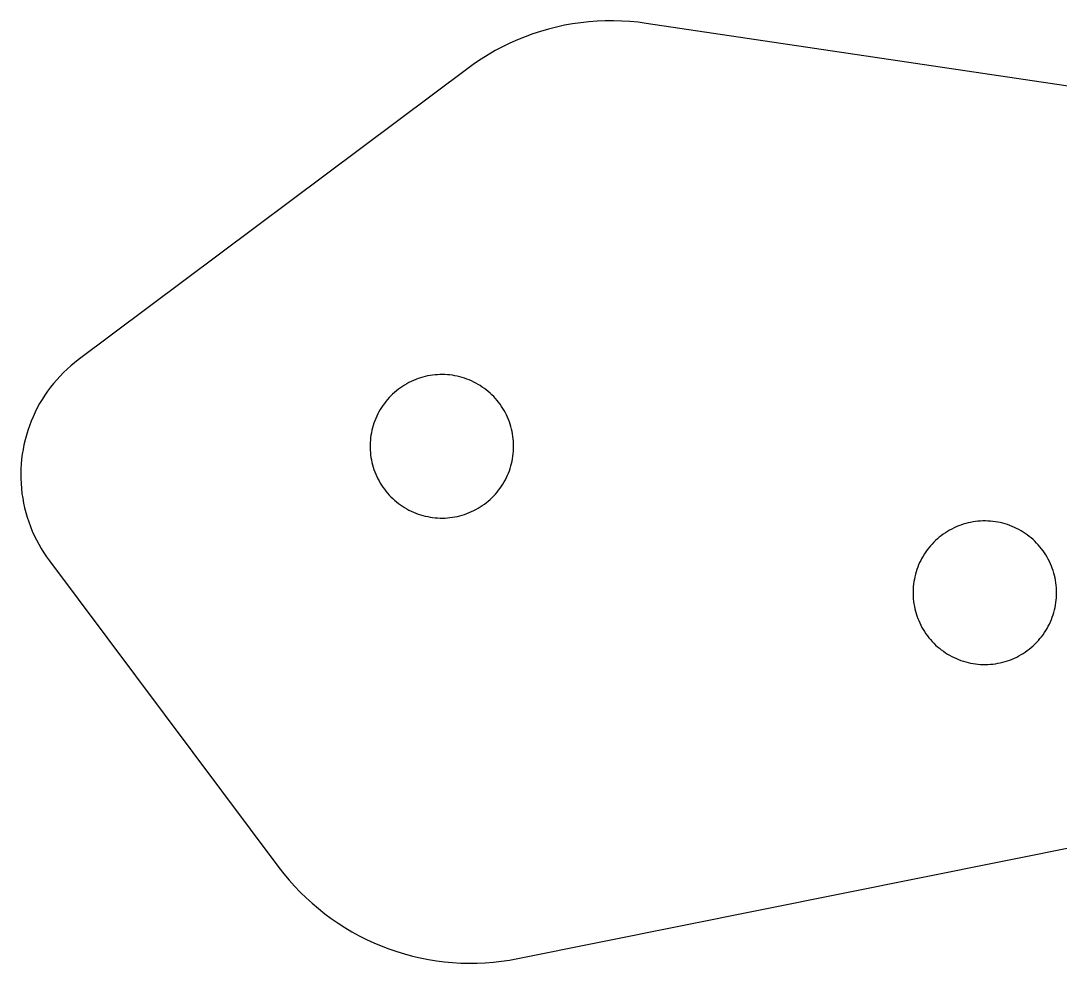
# Model space of a CAD drawing. Header units: millimetres. Extents: x 1015 to 1415, y -25 to 475.
# Drawn here: x 1209.78 to 1231.5, y 84.91 to 104.61 of the extents above; entities that cross this region are included whole.
import ezdxf

# ---------------------------------------------------------------- set-up
doc = ezdxf.new("R2010")
doc.units = ezdxf.units.MM
doc.header["$MEASUREMENT"] = 0
doc.layers.add('corte', color=1, linetype='Continuous', true_color=0xff0000)

msp = doc.modelspace()

# ---------------------------------------------------------------- linework, layer by layer
at = {"layer": 'corte', "linetype": 'Continuous', "lineweight": 25}
for p, q in [((1221.14, 104.514), (1220.972, 104.477)), ((1221.309, 104.544), (1221.14, 104.514)), ((1221.479, 104.569), (1221.309, 104.544)), ((1221.65, 104.588), (1221.479, 104.569)), ((1221.821, 104.601), (1221.65, 104.588)), ((1221.993, 104.608), (1221.821, 104.601)), ((1222.165, 104.609), (1221.993, 104.608)), ((1222.336, 104.604), (1222.165, 104.609)), ((1222.508, 104.594), (1222.336, 104.604)), ((1222.679, 104.577), (1222.508, 104.594)), ((1222.849, 104.555), (1222.679, 104.577)), ((1247.845, 100.833), (1222.849, 104.555)), ((1220.316, 104.275), (1220.157, 104.211)), ((1220.477, 104.334), (1220.316, 104.275)), ((1220.64, 104.388), (1220.477, 104.334)), ((1220.805, 104.435), (1220.64, 104.388)), ((1220.972, 104.477), (1220.805, 104.435)), ((1219.845, 104.065), (1219.693, 103.985)), ((1220, 104.141), (1219.845, 104.065)), ((1220.157, 104.211), (1220, 104.141)), ((1219.544, 103.899), (1219.399, 103.808)), ((1219.693, 103.985), (1219.544, 103.899)), ((1219.256, 103.713), (1219.117, 103.612)), ((1219.399, 103.808), (1219.256, 103.713)), ((1219.117, 103.612), (1210.979, 97.521)), ((1210.743, 97.325), (1210.669, 97.254)), ((1210.82, 97.393), (1210.743, 97.325)), ((1210.898, 97.459), (1210.82, 97.393)), ((1210.979, 97.521), (1210.898, 97.459)), ((1210.528, 97.105), (1210.462, 97.027)), ((1210.597, 97.181), (1210.528, 97.105)), ((1210.669, 97.254), (1210.597, 97.181)), ((1218.03, 97.111), (1217.982, 97.091)), ((1218.079, 97.129), (1218.03, 97.111)), ((1218.128, 97.145), (1218.079, 97.129)), ((1218.178, 97.16), (1218.128, 97.145)), ((1218.229, 97.173), (1218.178, 97.16)), ((1218.28, 97.184), (1218.229, 97.173)), ((1218.331, 97.194), (1218.28, 97.184)), ((1218.382, 97.201), (1218.331, 97.194)), ((1218.434, 97.207), (1218.382, 97.201)), ((1218.486, 97.211), (1218.434, 97.207)), ((1218.538, 97.213), (1218.486, 97.211)), ((1218.59, 97.214), (1218.538, 97.213)), ((1218.642, 97.213), (1218.59, 97.214)), ((1218.694, 97.209), (1218.642, 97.213)), ((1218.746, 97.205), (1218.694, 97.209)), ((1218.797, 97.198), (1218.746, 97.205)), ((1218.849, 97.189), (1218.797, 97.198)), ((1218.9, 97.179), (1218.849, 97.189)), ((1218.951, 97.167), (1218.9, 97.179)), ((1219.001, 97.153), (1218.951, 97.167)), ((1219.05, 97.138), (1219.001, 97.153)), ((1219.1, 97.12), (1219.05, 97.138)), ((1219.148, 97.101), (1219.1, 97.12)), ((1210.398, 96.947), (1210.337, 96.865)), ((1210.462, 97.027), (1210.398, 96.947)), ((1217.668, 96.907), (1217.627, 96.875)), ((1217.71, 96.938), (1217.668, 96.907)), ((1217.753, 96.967), (1217.71, 96.938)), ((1217.797, 96.995), (1217.753, 96.967)), ((1217.842, 97.021), (1217.797, 96.995)), ((1217.888, 97.046), (1217.842, 97.021)), ((1217.935, 97.069), (1217.888, 97.046)), ((1217.982, 97.091), (1217.935, 97.069)), ((1219.196, 97.081), (1219.148, 97.101)), ((1219.243, 97.058), (1219.196, 97.081)), ((1219.289, 97.034), (1219.243, 97.058)), ((1219.335, 97.009), (1219.289, 97.034)), ((1219.379, 96.982), (1219.335, 97.009)), ((1219.423, 96.953), (1219.379, 96.982)), ((1219.465, 96.923), (1219.423, 96.953)), ((1219.506, 96.892), (1219.465, 96.923)), ((1219.547, 96.859), (1219.506, 96.892)), ((1210.223, 96.694), (1210.171, 96.606)), ((1210.279, 96.781), (1210.223, 96.694)), ((1210.337, 96.865), (1210.279, 96.781)), ((1217.441, 96.693), (1217.408, 96.653)), ((1217.476, 96.732), (1217.441, 96.693)), ((1217.512, 96.77), (1217.476, 96.732)), ((1217.549, 96.806), (1217.512, 96.77)), ((1217.588, 96.841), (1217.549, 96.806)), ((1217.627, 96.875), (1217.588, 96.841)), ((1219.586, 96.824), (1219.547, 96.859)), ((1219.624, 96.789), (1219.586, 96.824)), ((1219.661, 96.752), (1219.624, 96.789)), ((1219.696, 96.714), (1219.661, 96.752)), ((1219.73, 96.674), (1219.696, 96.714)), ((1219.763, 96.634), (1219.73, 96.674)), ((1210.122, 96.516), (1210.076, 96.425)), ((1210.171, 96.606), (1210.122, 96.516)), ((1217.289, 96.482), (1217.263, 96.437)), ((1217.317, 96.527), (1217.289, 96.482)), ((1217.346, 96.57), (1217.317, 96.527)), ((1217.376, 96.612), (1217.346, 96.57)), ((1217.408, 96.653), (1217.376, 96.612)), ((1219.794, 96.592), (1219.763, 96.634)), ((1219.823, 96.549), (1219.794, 96.592)), ((1219.852, 96.505), (1219.823, 96.549)), ((1219.878, 96.461), (1219.852, 96.505)), ((1219.904, 96.415), (1219.878, 96.461)), ((1209.993, 96.238), (1209.956, 96.142)), ((1210.033, 96.332), (1209.993, 96.238)), ((1210.076, 96.425), (1210.033, 96.332)), ((1217.176, 96.248), (1217.158, 96.199)), ((1217.195, 96.297), (1217.176, 96.248)), ((1217.216, 96.344), (1217.195, 96.297)), ((1217.239, 96.391), (1217.216, 96.344)), ((1217.263, 96.437), (1217.239, 96.391)), ((1219.927, 96.369), (1219.904, 96.415)), ((1219.949, 96.321), (1219.927, 96.369)), ((1219.969, 96.273), (1219.949, 96.321)), ((1219.988, 96.225), (1219.969, 96.273)), ((1209.923, 96.045), (1209.893, 95.947)), ((1209.956, 96.142), (1209.923, 96.045)), ((1217.115, 96.049), (1217.105, 95.998)), ((1217.128, 96.1), (1217.115, 96.049)), ((1217.142, 96.15), (1217.128, 96.1)), ((1217.158, 96.199), (1217.142, 96.15)), ((1220.005, 96.176), (1219.988, 96.225)), ((1220.02, 96.126), (1220.005, 96.176)), ((1220.033, 96.075), (1220.02, 96.126)), ((1220.045, 96.025), (1220.033, 96.075)), ((1220.055, 95.974), (1220.045, 96.025)), ((1209.867, 95.848), (1209.844, 95.748)), ((1209.893, 95.947), (1209.867, 95.848)), ((1217.083, 95.844), (1217.079, 95.792)), ((1217.088, 95.895), (1217.083, 95.844)), ((1217.096, 95.947), (1217.088, 95.895)), ((1217.105, 95.998), (1217.096, 95.947)), ((1220.063, 95.922), (1220.055, 95.974)), ((1220.069, 95.87), (1220.063, 95.922)), ((1220.074, 95.819), (1220.069, 95.87)), ((1220.077, 95.767), (1220.074, 95.819)), ((1209.824, 95.648), (1209.807, 95.547)), ((1209.844, 95.748), (1209.824, 95.648)), ((1217.079, 95.792), (1217.078, 95.74)), ((1217.078, 95.74), (1217.078, 95.687)), ((1217.078, 95.687), (1217.08, 95.635)), ((1217.08, 95.635), (1217.083, 95.584)), ((1220.069, 95.559), (1220.074, 95.61)), ((1220.074, 95.61), (1220.077, 95.662)), ((1220.077, 95.715), (1220.077, 95.767)), ((1220.077, 95.662), (1220.077, 95.715)), ((1209.795, 95.445), (1209.785, 95.343)), ((1209.807, 95.547), (1209.795, 95.445)), ((1217.083, 95.584), (1217.089, 95.532)), ((1217.089, 95.532), (1217.096, 95.48)), ((1217.096, 95.48), (1217.105, 95.429)), ((1217.105, 95.429), (1217.116, 95.378)), ((1217.116, 95.378), (1217.128, 95.327)), ((1220.034, 95.354), (1220.045, 95.404)), ((1220.045, 95.404), (1220.055, 95.455)), ((1220.055, 95.455), (1220.063, 95.507)), ((1220.063, 95.507), (1220.069, 95.559)), ((1209.779, 95.241), (1209.777, 95.138)), ((1209.785, 95.343), (1209.779, 95.241)), ((1217.128, 95.327), (1217.142, 95.277)), ((1217.142, 95.277), (1217.158, 95.228)), ((1217.158, 95.228), (1217.176, 95.179)), ((1217.176, 95.179), (1217.196, 95.131)), ((1219.949, 95.108), (1219.97, 95.156)), ((1219.97, 95.156), (1219.988, 95.204)), ((1219.988, 95.204), (1220.005, 95.253)), ((1220.005, 95.253), (1220.02, 95.303)), ((1220.02, 95.303), (1220.034, 95.354)), ((1209.777, 95.138), (1209.778, 95.036)), ((1209.778, 95.036), (1209.783, 94.934)), ((1209.783, 94.934), (1209.791, 94.832)), ((1217.196, 95.131), (1217.217, 95.083)), ((1217.217, 95.083), (1217.239, 95.036)), ((1217.239, 95.036), (1217.264, 94.99)), ((1217.264, 94.99), (1217.29, 94.945)), ((1217.29, 94.945), (1217.317, 94.901)), ((1219.852, 94.923), (1219.879, 94.968)), ((1219.879, 94.968), (1219.904, 95.014)), ((1219.904, 95.014), (1219.928, 95.06)), ((1219.928, 95.06), (1219.949, 95.108)), ((1209.791, 94.832), (1209.802, 94.73)), ((1209.802, 94.73), (1209.817, 94.628)), ((1217.317, 94.901), (1217.346, 94.857)), ((1217.346, 94.857), (1217.377, 94.815)), ((1217.377, 94.815), (1217.409, 94.774)), ((1217.409, 94.774), (1217.442, 94.734)), ((1217.442, 94.734), (1217.477, 94.695)), ((1219.661, 94.677), (1219.697, 94.715)), ((1219.697, 94.715), (1219.731, 94.755)), ((1219.731, 94.755), (1219.763, 94.795)), ((1219.763, 94.795), (1219.794, 94.837)), ((1219.794, 94.837), (1219.824, 94.88)), ((1219.824, 94.88), (1219.852, 94.923)), ((1209.817, 94.628), (1209.836, 94.528)), ((1209.836, 94.528), (1209.858, 94.428)), ((1217.477, 94.695), (1217.513, 94.658)), ((1217.513, 94.658), (1217.55, 94.621)), ((1217.55, 94.621), (1217.588, 94.586)), ((1217.588, 94.586), (1217.628, 94.553)), ((1217.628, 94.553), (1217.669, 94.52)), ((1217.669, 94.52), (1217.711, 94.49)), ((1219.423, 94.475), (1219.466, 94.505)), ((1219.466, 94.505), (1219.507, 94.537)), ((1219.507, 94.537), (1219.548, 94.57)), ((1219.548, 94.57), (1219.587, 94.604)), ((1219.587, 94.604), (1219.625, 94.64)), ((1219.625, 94.64), (1219.661, 94.677)), ((1209.858, 94.428), (1209.883, 94.328)), ((1209.883, 94.328), (1209.912, 94.23)), ((1217.711, 94.49), (1217.754, 94.46)), ((1217.754, 94.46), (1217.798, 94.432)), ((1217.798, 94.432), (1217.843, 94.406)), ((1217.843, 94.406), (1217.889, 94.381)), ((1217.889, 94.381), (1217.935, 94.358)), ((1217.935, 94.358), (1217.983, 94.337)), ((1217.983, 94.337), (1218.031, 94.317)), ((1218.031, 94.317), (1218.08, 94.299)), ((1218.08, 94.299), (1218.129, 94.283)), ((1218.129, 94.283), (1218.179, 94.268)), ((1219.002, 94.275), (1219.051, 94.291)), ((1219.051, 94.291), (1219.1, 94.308)), ((1219.1, 94.308), (1219.149, 94.327)), ((1219.149, 94.327), (1219.197, 94.348)), ((1219.197, 94.348), (1219.244, 94.37)), ((1219.244, 94.37), (1219.29, 94.394)), ((1219.29, 94.394), (1219.335, 94.42)), ((1219.335, 94.42), (1219.38, 94.447)), ((1219.38, 94.447), (1219.423, 94.475)), ((1209.912, 94.23), (1209.944, 94.133)), ((1209.944, 94.133), (1209.979, 94.037)), ((1218.179, 94.268), (1218.23, 94.255)), ((1218.23, 94.255), (1218.281, 94.244)), ((1218.281, 94.244), (1218.332, 94.234)), ((1218.332, 94.234), (1218.383, 94.227)), ((1218.383, 94.227), (1218.435, 94.221)), ((1218.435, 94.221), (1218.487, 94.217)), ((1218.487, 94.217), (1218.539, 94.215)), ((1218.539, 94.215), (1218.591, 94.214)), ((1218.591, 94.214), (1218.643, 94.215)), ((1218.643, 94.215), (1218.695, 94.219)), ((1218.695, 94.219), (1218.747, 94.224)), ((1218.747, 94.224), (1218.798, 94.23)), ((1218.798, 94.23), (1218.85, 94.239)), ((1218.85, 94.239), (1218.901, 94.249)), ((1218.901, 94.249), (1218.951, 94.261)), ((1218.951, 94.261), (1219.002, 94.275)), ((1229.426, 94.068), (1229.377, 94.05)), ((1229.475, 94.084), (1229.426, 94.068)), ((1229.525, 94.099), (1229.475, 94.084)), ((1229.576, 94.112), (1229.525, 94.099)), ((1229.627, 94.123), (1229.576, 94.112)), ((1229.678, 94.133), (1229.627, 94.123)), ((1229.729, 94.14), (1229.678, 94.133)), ((1229.781, 94.146), (1229.729, 94.14)), ((1229.833, 94.15), (1229.781, 94.146)), ((1229.885, 94.153), (1229.833, 94.15)), ((1229.937, 94.153), (1229.885, 94.153)), ((1229.989, 94.152), (1229.937, 94.153)), ((1230.041, 94.149), (1229.989, 94.152)), ((1230.093, 94.144), (1230.041, 94.149)), ((1230.145, 94.137), (1230.093, 94.144)), ((1230.196, 94.128), (1230.145, 94.137)), ((1230.247, 94.118), (1230.196, 94.128)), ((1230.298, 94.106), (1230.247, 94.118)), ((1230.348, 94.092), (1230.298, 94.106)), ((1230.397, 94.077), (1230.348, 94.092)), ((1230.447, 94.059), (1230.397, 94.077)), ((1209.979, 94.037), (1210.018, 93.942)), ((1210.018, 93.942), (1210.06, 93.848)), ((1210.06, 93.848), (1210.105, 93.756)), ((1229.015, 93.846), (1228.974, 93.814)), ((1229.057, 93.877), (1229.015, 93.846)), ((1229.1, 93.906), (1229.057, 93.877)), ((1229.144, 93.934), (1229.1, 93.906)), ((1229.189, 93.96), (1229.144, 93.934)), ((1229.235, 93.985), (1229.189, 93.96)), ((1229.282, 94.008), (1229.235, 93.985)), ((1229.329, 94.03), (1229.282, 94.008)), ((1229.377, 94.05), (1229.329, 94.03)), ((1230.495, 94.04), (1230.447, 94.059)), ((1230.543, 94.02), (1230.495, 94.04)), ((1230.59, 93.997), (1230.543, 94.02)), ((1230.636, 93.973), (1230.59, 93.997)), ((1230.682, 93.948), (1230.636, 93.973)), ((1230.726, 93.921), (1230.682, 93.948)), ((1230.77, 93.892), (1230.726, 93.921)), ((1230.812, 93.862), (1230.77, 93.892)), ((1230.854, 93.831), (1230.812, 93.862)), ((1210.105, 93.756), (1210.153, 93.666)), ((1210.153, 93.666), (1210.204, 93.577)), ((1228.788, 93.632), (1228.755, 93.592)), ((1228.823, 93.671), (1228.788, 93.632)), ((1228.859, 93.709), (1228.823, 93.671)), ((1228.896, 93.745), (1228.859, 93.709)), ((1228.935, 93.78), (1228.896, 93.745)), ((1228.974, 93.814), (1228.935, 93.78)), ((1230.894, 93.798), (1230.854, 93.831)), ((1230.933, 93.763), (1230.894, 93.798)), ((1230.971, 93.728), (1230.933, 93.763)), ((1231.008, 93.691), (1230.971, 93.728)), ((1231.043, 93.653), (1231.008, 93.691)), ((1231.077, 93.613), (1231.043, 93.653)), ((1210.204, 93.577), (1210.258, 93.49)), ((1210.258, 93.49), (1210.315, 93.405)), ((1228.636, 93.421), (1228.61, 93.376)), ((1228.664, 93.466), (1228.636, 93.421)), ((1228.693, 93.509), (1228.664, 93.466)), ((1228.723, 93.551), (1228.693, 93.509)), ((1228.755, 93.592), (1228.723, 93.551)), ((1231.11, 93.573), (1231.077, 93.613)), ((1231.141, 93.531), (1231.11, 93.573)), ((1231.171, 93.488), (1231.141, 93.531)), ((1231.199, 93.444), (1231.171, 93.488)), ((1231.225, 93.4), (1231.199, 93.444)), ((1210.315, 93.405), (1210.375, 93.322)), ((1210.375, 93.322), (1215.173, 86.913)), ((1228.542, 93.236), (1228.523, 93.187)), ((1228.563, 93.283), (1228.542, 93.236)), ((1228.586, 93.33), (1228.563, 93.283)), ((1228.61, 93.376), (1228.586, 93.33)), ((1231.251, 93.354), (1231.225, 93.4)), ((1231.274, 93.308), (1231.251, 93.354)), ((1231.296, 93.26), (1231.274, 93.308)), ((1231.316, 93.212), (1231.296, 93.26)), ((1231.335, 93.164), (1231.316, 93.212)), ((1228.462, 92.988), (1228.452, 92.937)), ((1228.475, 93.039), (1228.462, 92.988)), ((1228.489, 93.089), (1228.475, 93.039)), ((1228.505, 93.138), (1228.489, 93.089)), ((1228.523, 93.187), (1228.505, 93.138)), ((1231.352, 93.115), (1231.335, 93.164)), ((1231.367, 93.065), (1231.352, 93.115)), ((1231.38, 93.014), (1231.367, 93.065)), ((1231.392, 92.964), (1231.38, 93.014)), ((1228.43, 92.783), (1228.427, 92.731)), ((1228.436, 92.834), (1228.43, 92.783)), ((1228.443, 92.886), (1228.436, 92.834)), ((1228.452, 92.937), (1228.443, 92.886)), ((1231.402, 92.913), (1231.392, 92.964)), ((1231.41, 92.861), (1231.402, 92.913)), ((1231.416, 92.809), (1231.41, 92.861)), ((1231.421, 92.758), (1231.416, 92.809)), ((1228.427, 92.731), (1228.425, 92.679)), ((1228.425, 92.679), (1228.425, 92.627)), ((1228.425, 92.627), (1228.427, 92.574)), ((1228.427, 92.574), (1228.43, 92.523)), ((1231.416, 92.498), (1231.421, 92.549)), ((1231.424, 92.706), (1231.421, 92.758)), ((1231.421, 92.549), (1231.424, 92.601)), ((1231.425, 92.654), (1231.424, 92.706)), ((1231.424, 92.601), (1231.425, 92.654)), ((1228.43, 92.523), (1228.436, 92.471)), ((1228.436, 92.471), (1228.443, 92.419)), ((1228.443, 92.419), (1228.452, 92.368)), ((1228.452, 92.368), (1228.463, 92.317)), ((1231.381, 92.293), (1231.392, 92.343)), ((1231.392, 92.343), (1231.402, 92.394)), ((1231.402, 92.394), (1231.41, 92.446)), ((1231.41, 92.446), (1231.416, 92.498)), ((1228.463, 92.317), (1228.475, 92.266)), ((1228.475, 92.266), (1228.489, 92.216)), ((1228.489, 92.216), (1228.506, 92.167)), ((1228.506, 92.167), (1228.523, 92.118)), ((1228.523, 92.118), (1228.543, 92.07)), ((1231.317, 92.095), (1231.335, 92.143)), ((1231.335, 92.143), (1231.352, 92.192)), ((1231.352, 92.192), (1231.367, 92.242)), ((1231.367, 92.242), (1231.381, 92.293)), ((1228.543, 92.07), (1228.564, 92.022)), ((1228.564, 92.022), (1228.586, 91.975)), ((1228.586, 91.975), (1228.611, 91.929)), ((1228.611, 91.929), (1228.637, 91.884)), ((1231.199, 91.863), (1231.226, 91.907)), ((1231.226, 91.907), (1231.251, 91.953)), ((1231.251, 91.953), (1231.275, 91.999)), ((1231.275, 91.999), (1231.296, 92.047)), ((1231.296, 92.047), (1231.317, 92.095)), ((1228.637, 91.884), (1228.664, 91.84)), ((1228.664, 91.84), (1228.693, 91.796)), ((1228.693, 91.796), (1228.724, 91.754)), ((1228.724, 91.754), (1228.756, 91.713)), ((1228.756, 91.713), (1228.789, 91.673)), ((1231.044, 91.654), (1231.078, 91.694)), ((1231.078, 91.694), (1231.11, 91.734)), ((1231.11, 91.734), (1231.141, 91.776)), ((1231.141, 91.776), (1231.171, 91.819)), ((1231.171, 91.819), (1231.199, 91.863)), ((1228.789, 91.673), (1228.824, 91.634)), ((1228.824, 91.634), (1228.86, 91.597)), ((1228.86, 91.597), (1228.897, 91.56)), ((1228.897, 91.56), (1228.935, 91.525)), ((1228.935, 91.525), (1228.975, 91.492)), ((1228.975, 91.492), (1229.016, 91.459)), ((1229.016, 91.459), (1229.058, 91.429)), ((1230.813, 91.444), (1230.854, 91.476)), ((1230.854, 91.476), (1230.895, 91.509)), ((1230.895, 91.509), (1230.934, 91.543)), ((1230.934, 91.543), (1230.972, 91.579)), ((1230.972, 91.579), (1231.008, 91.616)), ((1231.008, 91.616), (1231.044, 91.654)), ((1229.058, 91.429), (1229.101, 91.399)), ((1229.101, 91.399), (1229.145, 91.371)), ((1229.145, 91.371), (1229.19, 91.345)), ((1229.19, 91.345), (1229.236, 91.32)), ((1229.236, 91.32), (1229.283, 91.297)), ((1229.283, 91.297), (1229.33, 91.276)), ((1229.33, 91.276), (1229.378, 91.256)), ((1229.378, 91.256), (1229.427, 91.238)), ((1230.398, 91.23), (1230.448, 91.247)), ((1230.448, 91.247), (1230.496, 91.266)), ((1230.496, 91.266), (1230.544, 91.287)), ((1230.544, 91.287), (1230.591, 91.309)), ((1230.591, 91.309), (1230.637, 91.333)), ((1230.637, 91.333), (1230.682, 91.359)), ((1230.682, 91.359), (1230.727, 91.386)), ((1230.727, 91.386), (1230.77, 91.414)), ((1230.77, 91.414), (1230.813, 91.444)), ((1229.427, 91.238), (1229.476, 91.222)), ((1229.476, 91.222), (1229.526, 91.207)), ((1229.526, 91.207), (1229.577, 91.194)), ((1229.577, 91.194), (1229.628, 91.183)), ((1229.628, 91.183), (1229.679, 91.173)), ((1229.679, 91.173), (1229.73, 91.166)), ((1229.73, 91.166), (1229.782, 91.16)), ((1229.782, 91.16), (1229.834, 91.156)), ((1229.834, 91.156), (1229.886, 91.154)), ((1229.886, 91.154), (1229.938, 91.153)), ((1229.938, 91.153), (1229.99, 91.154)), ((1229.99, 91.154), (1230.042, 91.158)), ((1230.042, 91.158), (1230.094, 91.163)), ((1230.094, 91.163), (1230.146, 91.169)), ((1230.146, 91.169), (1230.197, 91.178)), ((1230.197, 91.178), (1230.248, 91.188)), ((1230.248, 91.188), (1230.299, 91.2)), ((1230.299, 91.2), (1230.349, 91.214)), ((1230.349, 91.214), (1230.398, 91.23)), ((1220.162, 85.007), (1247.601, 90.527)), ((1215.173, 86.913), (1215.277, 86.778)), ((1215.277, 86.778), (1215.386, 86.646)), ((1215.386, 86.646), (1215.5, 86.519)), ((1215.5, 86.519), (1215.618, 86.395)), ((1215.618, 86.395), (1215.74, 86.276)), ((1215.74, 86.276), (1215.866, 86.161)), ((1215.866, 86.161), (1215.996, 86.05)), ((1215.996, 86.05), (1216.129, 85.944)), ((1216.129, 85.944), (1216.266, 85.842)), ((1216.266, 85.842), (1216.407, 85.745)), ((1216.407, 85.745), (1216.551, 85.653)), ((1216.551, 85.653), (1216.697, 85.566)), ((1216.697, 85.566), (1216.847, 85.484)), ((1216.847, 85.484), (1217, 85.407)), ((1217, 85.407), (1217.155, 85.335)), ((1217.155, 85.335), (1217.312, 85.269)), ((1217.312, 85.269), (1217.471, 85.208)), ((1217.471, 85.208), (1217.633, 85.153)), ((1217.633, 85.153), (1217.796, 85.103)), ((1217.796, 85.103), (1217.961, 85.058)), ((1217.961, 85.058), (1218.127, 85.02)), ((1218.127, 85.02), (1218.295, 84.987)), ((1218.295, 84.987), (1218.463, 84.96)), ((1218.463, 84.96), (1218.633, 84.938)), ((1219.655, 84.932), (1219.825, 84.951)), ((1219.825, 84.951), (1219.994, 84.976)), ((1219.994, 84.976), (1220.162, 85.007)), ((1218.633, 84.938), (1218.803, 84.923)), ((1218.803, 84.923), (1218.973, 84.913)), ((1218.973, 84.913), (1219.144, 84.909)), ((1219.144, 84.909), (1219.314, 84.911)), ((1219.314, 84.911), (1219.485, 84.918)), ((1219.485, 84.918), (1219.655, 84.932))]:
    msp.add_line(p, q, dxfattribs=at)

doc.saveas('drawing.dxf')
